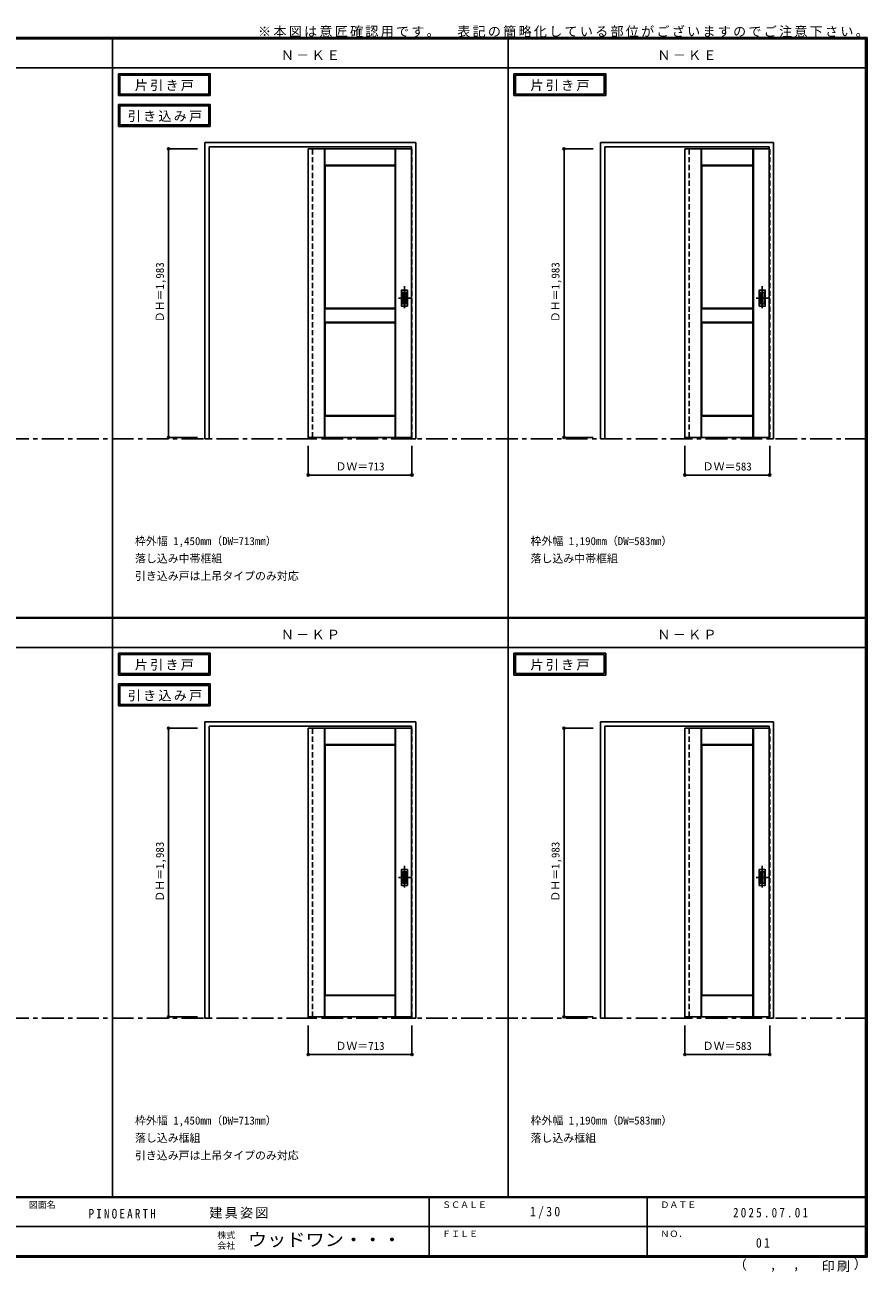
# Model space of a CAD drawing. Units: millimetres, scale not verified. Extents: x -6000 to 5700, y -4307 to 4260.
# Drawn here: x -87 to 5700, y -4307 to 4260 of the extents above; entities that cross this region are included whole.
import ezdxf
from ezdxf.enums import TextEntityAlignment as Align

# ---------------------------------------------------------------- set-up
doc = ezdxf.new("R2010")
doc.units = ezdxf.units.MM
doc.header["$LTSCALE"] = 30
doc.header["$PDMODE"] = 32
doc.header["$PDSIZE"] = 15
doc.linetypes.add('CHAIN1', pattern=[8, 5, -1, 1, -1])
doc.linetypes.add('DASHED1', pattern=[1.8, 1.2, -0.6])
for name, color, linetype in [('0-1_通り芯', 4, 'CHAIN1'), ('0-2_扉', 4, 'DASHED1'), ('0-3_仕上げ', 7, 'Continuous'), ('0-4_枠', 3, 'Continuous'), ('0-6_引手', 7, 'Continuous'), ('0-A_文字', 7, 'Continuous'), ('0-B_寸法', 7, 'Continuous'), ('F-1_枠', 6, 'Continuous'), ('F-A_文字', 7, 'Continuous')]:
    doc.layers.add(name, color=color, linetype=linetype)
doc.styles.add('ＭＳ ゴシック', font='')
doc.styles.get('ＭＳ ゴシック').set_extended_font_data('MS Gothic')

msp = doc.modelspace()

# ---------------------------------------------------------------- linework, layer by layer
at = {"layer": '0-1_通り芯'}
for p, q in [((2521.25, 2465), (2521.25, 2303)), ((4979.75, 2465), (4979.75, 2303)), ((2562.25, 2384), (2480.25, 2384)), ((5020.75, 2384), (4938.75, 2384)), ((2521.25, -1515.5), (2521.25, -1677.5)), ((4979.75, -1515.5), (4979.75, -1677.5)), ((2562.25, -1596.5), (2480.25, -1596.5)), ((5020.75, -1596.5), (4938.75, -1596.5))]:
    msp.add_line(p, q, dxfattribs=at)
at = {"layer": '0-1_通り芯', "color": 7}
for p, q in [((-5490, 1418), (5690, 1418)), ((-5490, -2562.5), (5690, -2562.5))]:
    msp.add_line(p, q, dxfattribs=at)
at = {"layer": '0-2_扉', "color": 3, "linetype": 'Continuous'}
for p, q in [((2569.25, 3409.5), (1859.25, 3409.5)), ((1859.25, 3409.5), (1859.25, 1426.5)), ((5027.75, 3409.5), (4447.75, 3409.5)), ((4447.75, 3409.5), (4447.75, 1426.5)), ((2569.25, 1426.5), (1859.25, 1426.5)), ((5027.75, 1426.5), (4447.75, 1426.5)), ((1859.25, -571), (1859.25, -2554)), ((2569.25, -571), (1859.25, -571)), ((4447.75, -571), (4447.75, -2554)), ((5027.75, -571), (4447.75, -571)), ((2569.25, -2554), (1859.25, -2554)), ((5027.75, -2554), (4447.75, -2554))]:
    msp.add_line(p, q, dxfattribs=at)
at = {"layer": '0-2_扉'}
for p, q in [((1859.25, 3409.5), (1859.25, 3405.5)), ((2569.25, 3409.5), (2572.25, 3409.5)), ((4447.75, 3409.5), (4447.75, 3405.5)), ((5027.75, 3409.5), (5030.75, 3409.5)), ((1859.25, -571), (1859.25, -575)), ((2569.25, -571), (2572.25, -571)), ((2572.25, -2554), (2572.25, -571)), ((4447.75, -571), (4447.75, -575)), ((5027.75, -571), (5030.75, -571)), ((5030.75, -2554), (5030.75, -571)), ((2569.25, -2554), (2572.25, -2554)), ((5027.75, -2554), (5030.75, -2554))]:
    msp.add_line(p, q, dxfattribs=at)
for points in [[(2569.25, 1426.5), (2572.25, 1426.5), (2572.25, 3409.5)], [(5027.75, 1426.5), (5030.75, 1426.5), (5030.75, 3409.5)]]:
    msp.add_lwpolyline(points, dxfattribs=at)
at = {"layer": '0-3_仕上げ'}
for p, q in [((1971.25, 1426.5), (1971.25, 3409.5)), ((1972.75, 3296), (1972.75, 3409.5)), ((1974.25, 3297.5), (1974.25, 3409.5)), ((2457.25, 3297.5), (2457.25, 3409.5)), ((2458.75, 3296), (2458.75, 3409.5)), ((2460.25, 1426.5), (2460.25, 3409.5)), ((4559.75, 1426.5), (4559.75, 3409.5)), ((4562.75, 3297.5), (4562.75, 3409.5)), ((4915.75, 3297.5), (4915.75, 3409.5)), ((4917.25, 3296), (4917.25, 3409.5)), ((4918.75, 1426.5), (4918.75, 3409.5)), ((1975.25, 3293.5), (1972.75, 3296)), ((2456.25, 2313.5), (2458.75, 2311)), ((4914.75, 2313.5), (4917.25, 2311)), ((1972.75, 2216), (1972.75, 2311)), ((1974.25, 2217.5), (1974.25, 2309.5)), ((2457.25, 2309.5), (2458.75, 2311)), ((2457.25, 2217.5), (2457.25, 2309.5)), ((2458.75, 2216), (2458.75, 2311)), ((4561.25, 2216), (4561.25, 2311)), ((4562.75, 2217.5), (4562.75, 2309.5)), ((4915.75, 2309.5), (4917.25, 2311)), ((4915.75, 2217.5), (4915.75, 2309.5)), ((4917.25, 2216), (4917.25, 2311)), ((1974.25, 2217.5), (1972.75, 2216)), ((1975.25, 2213.5), (1972.75, 2216)), ((1974.25, 2217.5), (2457.25, 2217.5)), ((4562.75, 2217.5), (4561.25, 2216)), ((4563.75, 2213.5), (4561.25, 2216)), ((4562.75, 2217.5), (4915.75, 2217.5)), ((1972.75, 1426.5), (1972.75, 1574)), ((1974.25, 1426.5), (1974.25, 1572.5)), ((2457.25, 1572.5), (1974.25, 1572.5)), ((2456.25, 1576.5), (2458.75, 1574)), ((2457.25, 1572.5), (2458.75, 1574)), ((2457.25, 1426.5), (2457.25, 1572.5)), ((2458.75, 1426.5), (2458.75, 1574)), ((4561.25, 1426.5), (4561.25, 1574)), ((4562.75, 1426.5), (4562.75, 1572.5)), ((4915.75, 1572.5), (4562.75, 1572.5)), ((4914.75, 1576.5), (4917.25, 1574)), ((4915.75, 1572.5), (4917.25, 1574)), ((4915.75, 1426.5), (4915.75, 1572.5)), ((4917.25, 1426.5), (4917.25, 1574)), ((1971.25, -2554), (1971.25, -571)), ((1972.75, -684.5), (1972.75, -571)), ((1974.25, -683), (1974.25, -571)), ((2457.25, -683), (2457.25, -571)), ((2458.75, -684.5), (2458.75, -571)), ((2460.25, -2554), (2460.25, -571)), ((4559.75, -2554), (4559.75, -571)), ((4561.25, -684.5), (4561.25, -571)), ((4562.75, -683), (4562.75, -571)), ((4915.75, -683), (4915.75, -571)), ((4917.25, -684.5), (4917.25, -571)), ((4918.75, -2554), (4918.75, -571)), ((1974.25, -683), (1972.75, -684.5)), ((1975.25, -687), (1972.75, -684.5)), ((2457.25, -683), (1974.25, -683)), ((2458.75, -684.5), (2456.25, -687)), ((2457.25, -683), (2458.75, -684.5)), ((4562.75, -683), (4561.25, -684.5)), ((4563.75, -687), (4561.25, -684.5)), ((4915.75, -683), (4562.75, -683)), ((4917.25, -684.5), (4914.75, -687)), ((4915.75, -683), (4917.25, -684.5)), ((1972.75, -2554), (1972.75, -2406.5)), ((1974.25, -2408), (2457.25, -2408)), ((1974.25, -2554), (1974.25, -2408)), ((2456.25, -2404), (2458.75, -2406.5)), ((2457.25, -2408), (2458.75, -2406.5)), ((2457.25, -2554), (2457.25, -2408)), ((2458.75, -2554), (2458.75, -2406.5)), ((4561.25, -2554), (4561.25, -2406.5)), ((4562.75, -2408), (4915.75, -2408)), ((4562.75, -2554), (4562.75, -2408)), ((4914.75, -2404), (4917.25, -2406.5)), ((4915.75, -2408), (4917.25, -2406.5)), ((4915.75, -2554), (4915.75, -2408)), ((4917.25, -2554), (4917.25, -2406.5))]:
    msp.add_line(p, q, dxfattribs=at)
at = {"layer": '0-3_仕上げ', "color": 3}
for p, q in [((2456.25, 3293.5), (1975.25, 3293.5)), ((1975.25, 2313.5), (1975.25, 3293.5)), ((2456.25, 2313.5), (2456.25, 3293.5)), ((4914.75, 3293.5), (4563.75, 3293.5)), ((4563.75, 2313.5), (4563.75, 3293.5)), ((4914.75, 2313.5), (4914.75, 3293.5)), ((2456.25, 2313.5), (1975.25, 2313.5)), ((4914.75, 2313.5), (4563.75, 2313.5)), ((1975.25, 2213.5), (2456.25, 2213.5)), ((1975.25, 2213.5), (1975.25, 1576.5)), ((2456.25, 2213.5), (2456.25, 1576.5)), ((4563.75, 2213.5), (4914.75, 2213.5)), ((4563.75, 2213.5), (4563.75, 1576.5)), ((4914.75, 2213.5), (4914.75, 1576.5)), ((2456.25, 1576.5), (1975.25, 1576.5)), ((4914.75, 1576.5), (4563.75, 1576.5)), ((1975.25, -2404), (1975.25, -687)), ((1975.25, -687), (2456.25, -687)), ((2456.25, -2404), (2456.25, -687)), ((4563.75, -2404), (4563.75, -687)), ((4563.75, -687), (4914.75, -687)), ((4914.75, -2404), (4914.75, -687)), ((1975.25, -2404), (2456.25, -2404)), ((4563.75, -2404), (4914.75, -2404))]:
    msp.add_line(p, q, dxfattribs=at)
at = {"layer": '0-3_仕上げ'}
for points in [[(4563.75, 3293.5), (4561.25, 3296), (4561.25, 3409.5)], [(2457.25, 3297.5), (1974.25, 3297.5), (1972.75, 3296)], [(2457.25, 3297.5), (2458.75, 3296), (2456.25, 3293.5)], [(4915.75, 3297.5), (4562.75, 3297.5), (4561.25, 3296)], [(4915.75, 3297.5), (4917.25, 3296), (4914.75, 3293.5)], [(2457.25, 2309.5), (1974.25, 2309.5), (1972.75, 2311), (1975.25, 2313.5)], [(4915.75, 2309.5), (4562.75, 2309.5), (4561.25, 2311), (4563.75, 2313.5)], [(2457.25, 2217.5), (2458.75, 2216), (2456.25, 2213.5)], [(4915.75, 2217.5), (4917.25, 2216), (4914.75, 2213.5)], [(1974.25, 1572.5), (1972.75, 1574), (1975.25, 1576.5)], [(4562.75, 1572.5), (4561.25, 1574), (4563.75, 1576.5)], [(1974.25, -2408), (1972.75, -2406.5), (1975.25, -2404)], [(4562.75, -2408), (4561.25, -2406.5), (4563.75, -2404)]]:
    msp.add_lwpolyline(points, dxfattribs=at)
at = {"layer": '0-4_枠'}
for p, q in [((1149.25, 1418), (1149.25, 3453)), ((1149.25, 3453), (2599.25, 3453)), ((2599.25, 1418), (2599.25, 3453)), ((3867.75, 1418), (3867.75, 3453)), ((3867.75, 3453), (5057.75, 3453)), ((5057.75, 1418), (5057.75, 3453)), ((1179.25, 3423), (2569.25, 3423)), ((1179.25, 1418), (1179.25, 3423)), ((2569.25, 1418), (2569.25, 3423)), ((3897.75, 1418), (3897.75, 3423)), ((3897.75, 3423), (5027.75, 3423)), ((5027.75, 1418), (5027.75, 3423)), ((1149.25, 1418), (1179.25, 1418)), ((1859.25, 1426.5), (1859.25, 1418)), ((1859.25, 1418), (1889.25, 1418)), ((1889.25, 1426.5), (1889.25, 1418)), ((2569.25, 1418), (2599.25, 1418)), ((3867.75, 1418), (3897.75, 1418)), ((4447.75, 1426.5), (4447.75, 1418)), ((4447.75, 1418), (4477.75, 1418)), ((4477.75, 1426.5), (4477.75, 1418)), ((5027.75, 1418), (5057.75, 1418)), ((1149.25, -527.5), (2599.25, -527.5)), ((1149.25, -2562.5), (1149.25, -527.5)), ((1179.25, -2562.5), (1179.25, -557.5)), ((1179.25, -557.5), (2569.25, -557.5)), ((2569.25, -2562.5), (2569.25, -557.5)), ((2599.25, -2562.5), (2599.25, -527.5)), ((3867.75, -2562.5), (3867.75, -527.5)), ((3867.75, -527.5), (5057.75, -527.5)), ((3897.75, -2562.5), (3897.75, -557.5)), ((3897.75, -557.5), (5027.75, -557.5)), ((5027.75, -2562.5), (5027.75, -557.5)), ((5057.75, -2562.5), (5057.75, -527.5)), ((1149.25, -2562.5), (1179.25, -2562.5)), ((1859.25, -2554), (1859.25, -2562.5)), ((1859.25, -2562.5), (1889.25, -2562.5)), ((1889.25, -2554), (1889.25, -2562.5)), ((2569.25, -2562.5), (2599.25, -2562.5)), ((3867.75, -2562.5), (3897.75, -2562.5)), ((4447.75, -2554), (4447.75, -2562.5)), ((4447.75, -2562.5), (4477.75, -2562.5)), ((4477.75, -2554), (4477.75, -2562.5)), ((5027.75, -2562.5), (5057.75, -2562.5))]:
    msp.add_line(p, q, dxfattribs=at)
at = {"layer": '0-4_枠', "color": 4, "linetype": 'DASHED1'}
for p, q in [((1859.25, 1426.5), (1859.25, 3423)), ((1889.25, 1426.5), (1889.25, 3423)), ((4447.75, 1426.5), (4447.75, 3423)), ((4477.75, 1426.5), (4477.75, 3423)), ((1859.25, -2554), (1859.25, -557.5)), ((1889.25, -2554), (1889.25, -557.5)), ((4447.75, -2554), (4447.75, -557.5)), ((4477.75, -2554), (4477.75, -557.5))]:
    msp.add_line(p, q, dxfattribs=at)
at = {"layer": '0-6_引手', "color": 3}
for p, q in [((2500.25, 2437.5), (2500.25, 2330.5)), ((2501.75, 2439), (2540.75, 2439)), ((2542.25, 2330.5), (2542.25, 2437.5)), ((4958.75, 2437.5), (4958.75, 2330.5)), ((4960.25, 2439), (4999.25, 2439)), ((5000.75, 2330.5), (5000.75, 2437.5)), ((2501.75, 2329), (2540.75, 2329)), ((4960.25, 2329), (4999.25, 2329)), ((2501.75, -1541.5), (2540.75, -1541.5)), ((4960.25, -1541.5), (4999.25, -1541.5)), ((2500.25, -1543), (2500.25, -1650)), ((2542.25, -1650), (2542.25, -1543)), ((4958.75, -1543), (4958.75, -1650)), ((5000.75, -1650), (5000.75, -1543)), ((2501.75, -1651.5), (2540.75, -1651.5)), ((4960.25, -1651.5), (4999.25, -1651.5))]:
    msp.add_line(p, q, dxfattribs=at)
at = {"layer": '0-6_引手'}
for p, q in [((2508.75, 2421.5), (2508.75, 2346.5)), ((2510.25, 2423), (2532.25, 2423)), ((2533.75, 2346.5), (2533.75, 2421.5)), ((4967.25, 2421.5), (4967.25, 2346.5)), ((4968.75, 2423), (4990.75, 2423)), ((4992.25, 2346.5), (4992.25, 2421.5)), ((2510.25, 2345), (2532.25, 2345)), ((4968.75, 2345), (4990.75, 2345)), ((2508.75, -1559), (2508.75, -1634)), ((2510.25, -1557.5), (2532.25, -1557.5)), ((2533.75, -1634), (2533.75, -1559)), ((4967.25, -1559), (4967.25, -1634)), ((4968.75, -1557.5), (4990.75, -1557.5)), ((4992.25, -1634), (4992.25, -1559)), ((2510.25, -1635.5), (2532.25, -1635.5)), ((4968.75, -1635.5), (4990.75, -1635.5))]:
    msp.add_line(p, q, dxfattribs=at)
at = {"layer": '0-6_引手', "color": 3}
for centre, start, end in [((2501.75, 2437.5), 90, 180), ((2540.75, 2437.5), 0, 90), ((4960.25, 2437.5), 90, 180), ((4999.25, 2437.5), 0, 90), ((2501.75, 2330.5), 180, 270), ((2540.75, 2330.5), 270, 0), ((4960.25, 2330.5), 180, 270), ((4999.25, 2330.5), 270, 0), ((2501.75, -1543), 90, 180), ((2540.75, -1543), 0, 90), ((4960.25, -1543), 90, 180), ((4999.25, -1543), 0, 90), ((2501.75, -1650), 180, 270), ((2540.75, -1650), 270, 0), ((4960.25, -1650), 180, 270), ((4999.25, -1650), 270, 0)]:
    msp.add_arc(centre, 1.5, start, end, dxfattribs=at)
at = {"layer": '0-6_引手'}
for centre, start, end in [((2510.25, 2421.5), 90, 180), ((2532.25, 2421.5), 0, 90), ((4968.75, 2421.5), 90, 180), ((4990.75, 2421.5), 0, 90), ((2510.25, 2346.5), 180, 270), ((2532.25, 2346.5), 270, 0), ((4968.75, 2346.5), 180, 270), ((4990.75, 2346.5), 270, 0), ((2510.25, -1559), 90, 180), ((2532.25, -1559), 0, 90), ((4968.75, -1559), 90, 180), ((4990.75, -1559), 0, 90), ((2510.25, -1634), 180, 270), ((2532.25, -1634), 270, 0), ((4968.75, -1634), 180, 270), ((4990.75, -1634), 270, 0)]:
    msp.add_arc(centre, 1.5, start, end, dxfattribs=at)
at = {"layer": '0-A_文字'}
for p, q in [((555, 3925), (555, 3775)), ((565, 3915), (565, 3785)), ((565, 3915), (1176.03, 3915)), ((1176.03, 3915), (1176.03, 3785)), ((3273.5, 3925), (3273.5, 3775)), ((3283.5, 3915), (3283.5, 3785)), ((3283.5, 3915), (3894.53, 3915)), ((3894.53, 3915), (3894.53, 3785)), ((555, 3775), (1186.03, 3775)), ((565, 3785), (1176.03, 3785)), ((3273.5, 3775), (3904.53, 3775)), ((3283.5, 3785), (3894.53, 3785)), ((555, 3713.53), (555, 3563.53)), ((565, 3703.53), (565, 3573.53)), ((565, 3703.53), (1176.03, 3703.53)), ((1176.03, 3703.53), (1176.03, 3573.53)), ((555, 3563.53), (1186.03, 3563.53)), ((565, 3573.53), (1176.03, 3573.53)), ((555, -55.5), (555, -205.5)), ((565, -65.5), (565, -195.5)), ((565, -65.5), (1176.03, -65.5)), ((1176.03, -65.5), (1176.03, -195.5)), ((3273.5, -55.5), (3273.5, -205.5)), ((3283.5, -65.5), (3283.5, -195.5)), ((3283.5, -65.5), (3894.53, -65.5)), ((3894.53, -65.5), (3894.53, -195.5)), ((555, -205.5), (1186.03, -205.5)), ((565, -195.5), (1176.03, -195.5)), ((3273.5, -205.5), (3904.53, -205.5)), ((3283.5, -195.5), (3894.53, -195.5)), ((555, -266.97), (555, -416.97)), ((565, -276.97), (565, -406.97)), ((565, -276.97), (1176.03, -276.97)), ((1176.03, -276.97), (1176.03, -406.97)), ((555, -416.97), (1186.03, -416.97)), ((565, -406.97), (1176.03, -406.97))]:
    msp.add_line(p, q, dxfattribs=at)
for points in [[(555, 3925), (1186.03, 3925), (1186.03, 3775)], [(3273.5, 3925), (3904.53, 3925), (3904.53, 3775)], [(555, 3713.53), (1186.03, 3713.53), (1186.03, 3563.53)], [(555, -55.5), (1186.03, -55.5), (1186.03, -205.5)], [(3273.5, -55.5), (3904.53, -55.5), (3904.53, -205.5)], [(555, -266.97), (1186.03, -266.97), (1186.03, -416.97)]]:
    msp.add_lwpolyline(points, dxfattribs=at)
at = {"layer": '0-B_寸法', "color": 4}
for p, q in [((899.25, 3409.5), (899.25, 1426.5)), ((899.25, 3409.5), (1099.25, 3409.5)), ((3617.75, 3409.5), (3617.75, 1426.5)), ((3617.75, 3409.5), (3817.75, 3409.5)), ((899.25, 1426.5), (1099.25, 1426.5)), ((3617.75, 1426.5), (3817.75, 1426.5)), ((2572.25, 1168), (2572.25, 1368)), ((5030.75, 1168), (5030.75, 1368)), ((899.25, -571), (1099.25, -571)), ((899.25, -571), (899.25, -2554)), ((3617.75, -571), (3817.75, -571)), ((3617.75, -571), (3617.75, -2554)), ((899.25, -2554), (1099.25, -2554)), ((3617.75, -2554), (3817.75, -2554)), ((1859.25, -2812.5), (1859.25, -2612.5)), ((2572.25, -2812.5), (2572.25, -2612.5)), ((4447.75, -2812.5), (4447.75, -2612.5)), ((5030.75, -2812.5), (5030.75, -2612.5)), ((2572.25, -2812.5), (1859.25, -2812.5)), ((5030.75, -2812.5), (4447.75, -2812.5))]:
    msp.add_line(p, q, dxfattribs=at)
for points in [[(2572.25, 1168), (1859.25, 1168), (1859.25, 1368)], [(5030.75, 1168), (4447.75, 1168), (4447.75, 1368)]]:
    msp.add_lwpolyline(points, dxfattribs=at)
at = {"layer": '0-B_寸法'}
for p in [(899.25, 3409.5), (3617.75, 3409.5), (899.25, 1426.5), (3617.75, 1426.5), (1859.25, 1168), (2572.25, 1168), (4447.75, 1168), (5030.75, 1168), (899.25, -571), (3617.75, -571), (899.25, -2554), (3617.75, -2554), (1859.25, -2812.5), (2572.25, -2812.5), (4447.75, -2812.5), (5030.75, -2812.5)]:
    msp.add_point(p, dxfattribs=at)
at = {"layer": 'F-1_枠'}
for p, q in [((-6000, 4175), (5700, 4175)), ((-6000, 4170), (5700, 4170)), ((-6000, 4165), (5700, 4165)), ((515, -3790), (515, 4175)), ((3233.5, -3790), (3233.5, 4175)), ((5690, 4175), (5690, -4205)), ((5695, 4175), (5695, -4205)), ((5700, 4175), (5700, -4205)), ((-6000, 3965), (5700, 3965)), ((-6000, 190.5), (5700, 190.5)), ((-6000, 187.5), (5700, 187.5)), ((-6000, 184.5), (5700, 184.5)), ((-6000, -15.5), (5700, -15.5)), ((5700, -3790), (-6000, -3790)), ((5700, -3795), (-6000, -3795)), ((2690, -3795), (2690, -4195)), ((4190, -3795), (4190, -4195)), ((-150, -3995), (5690, -3995.01)), ((5700, -4195), (-6000, -4195)), ((5700, -4200), (-6000, -4200)), ((5700, -4205), (-6000, -4205))]:
    msp.add_line(p, q, dxfattribs=at)

# ---------------------------------------------------------------- texts
at = {"layer": '0-A_文字', "style": 'ＭＳ ゴシック'}
for s, p in [('枠外幅 1,450mm（DW=713mm）', (669.25, 670.5)), ('枠外幅 1,190mm（DW=583mm）', (3387.75, 670.5)), ('落し込み中帯框組', (669.25, 550.5)), ('落し込み中帯框組', (3387.75, 550.5)), ('引き込み戸は上吊タイプのみ対応', (669.25, 430.5)), ('枠外幅 1,450mm（DW=713mm）', (669.25, -3310)), ('枠外幅 1,190mm（DW=583mm）', (3387.75, -3310)), ('落し込み框組', (669.25, -3430)), ('落し込み框組', (3387.75, -3430)), ('引き込み戸は上吊タイプのみ対応', (669.25, -3550))]:
    msp.add_text(s, height=54.99, dxfattribs=at).set_placement(p, align=Align.BOTTOM_LEFT)
at = {"layer": '0-A_文字', "char_height": 65.98, "attachment_point": 7, "style": 'ＭＳ ゴシック'}
for s, insert in [('\\T1.17;※本図は意匠確認用です。\u3000表記の簡略化している部位がございますのでご注意下さい。', (1515, 4175)), ('\\T1.17;Ｎ－ＫＥ', (1671.75, 4020)), ('\\T1.17;Ｎ－ＫＥ', (4259.25, 4020)), ('\\T1.17;片引き戸', (668.02, 3805)), ('\\T1.17;片引き戸', (3386.52, 3805)), ('\\T1.17;引き込み戸', (619.66, 3593.53)), ('\\T1.17;Ｎ－ＫＰ', (1671.75, 39.5)), ('\\T1.17;Ｎ－ＫＰ', (4259.25, 39.5)), ('\\T1.17;片引き戸', (668.02, -175.5)), ('\\T1.17;片引き戸', (3386.52, -175.5)), ('\\T1.17;引き込み戸', (619.66, -386.97))]:
    msp.add_mtext(s, dxfattribs=dict(at, insert=insert))
at = {"layer": '0-B_寸法', "style": 'ＭＳ ゴシック'}
for p in [(884.25, 2217.75), (3602.75, 2217.75), (884.25, -1762.75), (3602.75, -1762.75)]:
    msp.add_text('ＤＨ＝1,983', height=54.99, rotation=90, dxfattribs=at).set_placement(p, align=Align.BOTTOM_LEFT)
for s, p in [('ＤＷ＝713', (2047, 1183)), ('ＤＷ＝583', (4570.5, 1183)), ('ＤＷ＝713', (2047, -2797.5)), ('ＤＷ＝583', (4570.5, -2797.5))]:
    msp.add_text(s, height=54.99, dxfattribs=at).set_placement(p, align=Align.BOTTOM_LEFT)
at = {"layer": 'F-A_文字', "style": 'ＭＳ ゴシック'}
for s, height, p in [('図面名', 43.99, (-60, -3880)), ('ＳＣＡＬＥ', 43.99, (2780, -3880)), ('ＤＡＴＥ', 43.99, (4280, -3880)), ('株式', 43.99, (1235, -4089)), ('ＦＩＬＥ', 43.99, (2780, -4080)), ('ＮＯ．', 43.99, (4280, -4080)), ('会社', 43.99, (1235, -4161)), ('（', 65.98, (4784.03, -4308.31)), (',', 65.98, (5031.28, -4308.31)), (',', 65.98, (5190.2, -4305.53)), ('）', 65.98, (5608.4, -4304.13))]:
    msp.add_text(s, height=height, dxfattribs=at).set_placement(p, align=Align.BOTTOM_LEFT)
at = {"layer": 'F-A_文字', "style": 'ＭＳ ゴシック', "width": 1.1}
msp.add_text('ウッドワン・・・', height=87.98, dxfattribs=at).set_placement((1445, -4155), align=Align.BOTTOM_LEFT)
at = {"layer": 'F-A_文字', "char_height": 65.98, "attachment_point": 7, "style": 'ＭＳ ゴシック'}
for s, insert in [('\\T1.38;\\W0.9;1/30', (3383.75, -3940)), ('\\T1.39;\\W0.85;PINOEARTH', (350, -3940)), ('\\T1.17;建具姿図', (1180.42, -3940)), ('\\T1.39;\\W0.85;2025.07.01', (4778.75, -3932.5)), ('\\T1.36;\\W0.9;01', (4936.25, -4140)), ('\\T1.17;印刷', (5388.15, -4306.92))]:
    msp.add_mtext(s, dxfattribs=dict(at, insert=insert))

doc.saveas('drawing.dxf')
